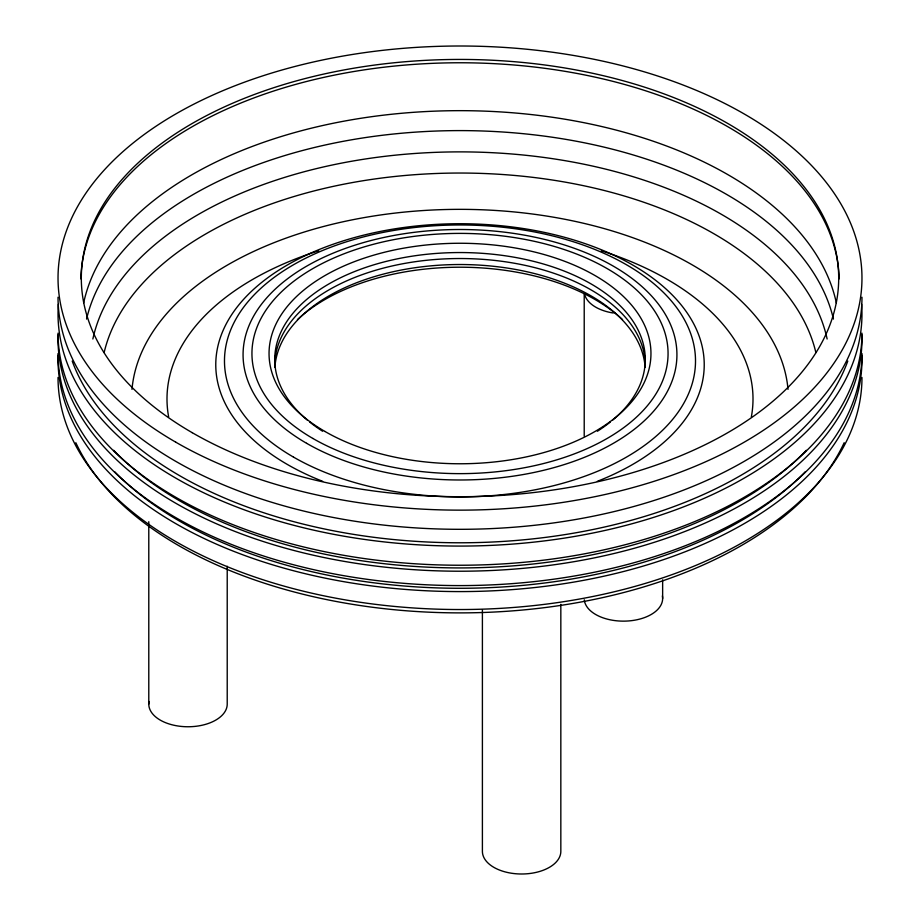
<?xml version="1.0" encoding="UTF-8"?>
<svg xmlns="http://www.w3.org/2000/svg" width="920" height="920" viewBox="0 0 920 920"><rect width="100%" height="100%" fill="white"/><g stroke="black" fill="none" stroke-linecap="round" stroke-linejoin="round"><path stroke-width="1.38" d="M662.641 579.83L662.641 598.506M584.212 294.02L584.212 436.206M560.832 604.325L560.832 851.356A39.215 22.643 0 0 1 521.617 874A39.215 22.643 0 0 1 482.402 851.356L482.402 610.063M227.217 566.237L227.217 704.122A39.215 22.643 0 0 1 185.736 726.719A39.215 22.643 0 0 1 149.052 701.5M148.787 521.709L148.787 704.122M805.299 471.753A396.267 228.781 0 0 1 460 588.282A396.267 228.781 0 0 1 114.701 471.753M322.667 481.321A244.225 141.001 0 0 1 276.816 271.469A244.225 141.001 0 0 1 643.183 271.469A244.225 141.001 0 0 1 597.333 481.321M168.647 416.898A293.008 169.165 0 0 1 318.688 250.769M601.312 250.769A293.008 169.165 0 0 1 751.352 416.898M861.603 304.175A401.971 232.07 0 0 1 460 546.077A401.971 232.07 0 0 1 58.397 304.175M861.971 333.155A401.971 232.07 0 0 1 460 565.236A401.971 232.07 0 0 1 58.029 333.155M861.971 297.229A401.971 232.07 0 0 1 460 529.31A401.971 232.07 0 0 1 58.029 297.229M274.885 367.31A185.254 106.95 0 0 1 460 264.523A185.254 106.95 0 0 1 645.115 367.31M861.902 334.949A401.971 232.07 0 0 1 460 571.216A401.971 232.07 0 0 1 58.098 334.949M861.971 353.51A401.971 232.07 0 0 1 460 585.591A401.971 232.07 0 0 1 58.029 353.51M847.78 361.089A396.267 228.781 0 0 1 460 542.777A396.267 228.781 0 0 1 72.22 361.089M806.345 450.305A396.267 228.781 0 0 1 460 567.928A396.267 228.781 0 0 1 113.654 450.305M861.971 377.464A401.971 232.07 0 0 1 460 609.534A401.971 232.07 0 0 1 58.029 377.464M844.192 442.681A397.739 229.632 0 0 1 460 612.881A397.739 229.632 0 0 1 75.808 442.681M131.985 389.367A328.428 189.623 0 0 1 460 209.346A328.428 189.623 0 0 1 788.014 389.367M83.628 303.082A379.155 218.902 0 0 1 460 110.664A379.155 218.902 0 0 1 836.372 303.082M80.868 278.898A379.155 218.902 0 0 1 460 62.767A379.155 218.902 0 0 1 839.132 278.898M92.862 339.008A369.989 213.612 0 0 1 460 151.88A369.989 213.612 0 0 1 827.137 339.008M86.56 319.067A376.82 217.557 0 0 1 460 130.605A376.82 217.557 0 0 1 833.439 319.067M307.51 420.244A185.254 106.95 0 0 1 337.168 279.438A185.254 106.95 0 0 1 582.832 279.438A185.254 106.95 0 0 1 612.49 420.244M610.328 422.004A185.254 106.95 0 0 1 597.39 431.25M322.609 431.25A185.254 106.95 0 0 1 309.672 422.004M274.758 364.101A185.254 106.95 0 0 1 460 258.531A185.254 106.95 0 0 1 645.242 364.101M861.902 355.304A401.971 232.07 0 0 1 460 591.583A401.971 232.07 0 0 1 58.098 355.304M104.121 352.613A359.11 207.333 0 0 1 460 173.04A359.11 207.333 0 0 1 815.879 352.613M297.447 319.608A190.958 110.251 0 0 1 622.553 319.608M662.377 595.895A39.215 22.643 0 0 1 626.819 621.057A39.215 22.643 0 0 1 584.28 599.806M613.33 313.018A39.215 22.643 0 0 1 584.809 295.078M293.468 457.079A235.508 135.964 0 0 0 687.481 396.117A235.508 135.964 0 0 0 399.05 229.597A235.508 135.964 0 0 0 293.468 457.079M312.88 438.46A208.07 120.129 0 0 0 660.974 384.606A208.07 120.129 0 0 0 406.145 237.486A208.07 120.129 0 0 0 312.88 438.46M324.967 431.468A190.958 110.251 0 0 0 644.448 382.053A190.958 110.251 0 0 0 410.573 247.02A190.958 110.251 0 0 0 324.967 431.468M306.613 443.302A216.924 125.235 0 0 0 669.53 387.159A216.924 125.235 0 0 0 403.857 233.772A216.924 125.235 0 0 0 306.613 443.302M175.766 442.175A401.971 232.07 0 0 0 848.274 338.134A401.971 232.07 0 0 0 355.959 53.912A401.971 232.07 0 0 0 175.766 442.175M192.211 432.676A378.706 218.649 0 0 0 825.803 334.661A378.706 218.649 0 0 0 361.985 66.884A378.706 218.649 0 0 0 192.211 432.676"/></g></svg>
